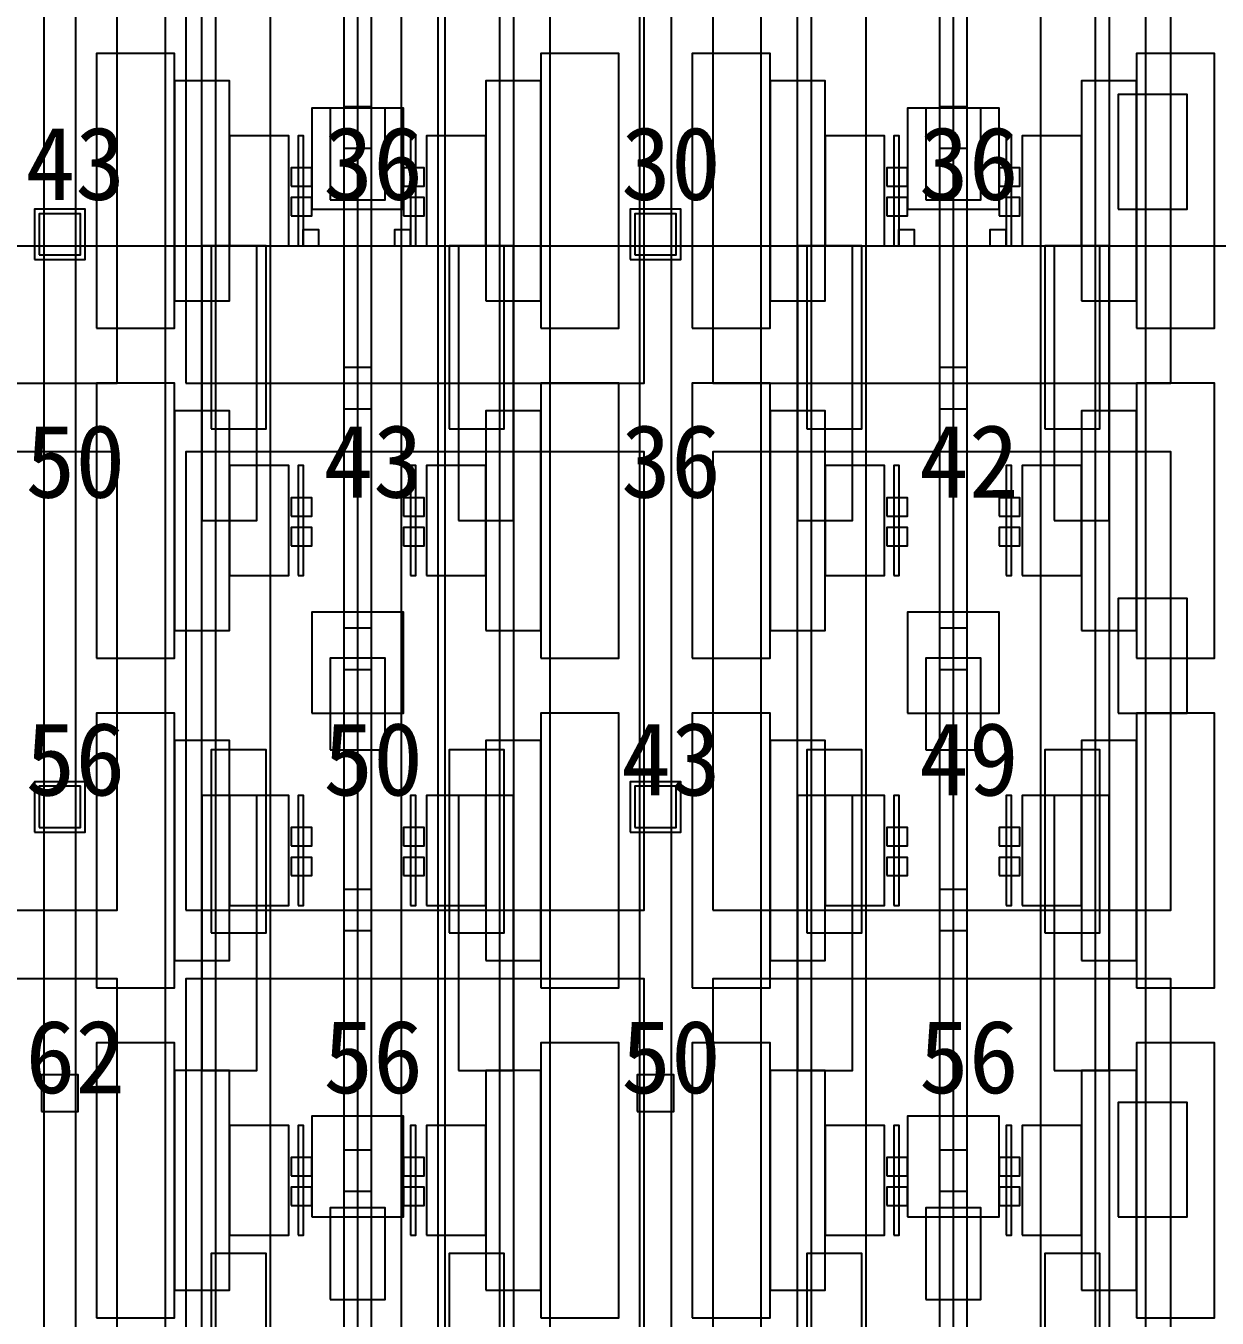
# Model space of a CAD drawing. Header units: metres. Extents: x -1640 to 1560, y -268 to 2338.
# Drawn here: x -98.99 to -72.99, y 2073.59 to 2101.8 of the extents above; entities that cross this region are included whole.
import ezdxf

# ---------------------------------------------------------------- set-up
doc = ezdxf.new("R2010")
doc.units = ezdxf.units.M
for name, color, linetype in [('1F_CHL', 4, 'Continuous'), ('1F_PUMP', 2, 'Continuous'), ('1F_SCR', 3, 'Continuous'), ('1F_STRUCT_COLUMN', 8, 'Continuous'), ('2F_CSF_LATERAL_RACK_CONCEPT', 9, 'Continuous'), ('2F_RFG', 5, 'Continuous'), ('2F_STRUCT_COLUMN', 8, 'Continuous'), ('2F_VMB', 6, 'Continuous'), ('3F_CLEANROOM_OVERHEAD_PIPE_DUCT_CONCEPT', 9, 'Continuous'), ('3F_EHS_EGRESS_DIST_M', 2, 'Continuous'), ('3F_ETCH', 2, 'Continuous'), ('3F_FOUP', 5, 'Continuous'), ('3F_OHT', 9, 'Continuous'), ('3F_OHTV', 1, 'Continuous'), ('3F_STRUCT_COLUMN', 8, 'Continuous'), ('3F_TBAR', 6, 'Continuous'), ('4F_FFU', 1, 'Continuous'), ('4F_STRUCT_PLENUM_TRUSS_CONCEPT', 9, 'Continuous'), ('5F_CHL', 4, 'Continuous'), ('5F_PUMP', 2, 'Continuous'), ('5F_SCR', 3, 'Continuous'), ('5F_STRUCT_COLUMN', 8, 'Continuous'), ('6F_CSF_LATERAL_RACK_CONCEPT', 9, 'Continuous'), ('6F_RFG', 5, 'Continuous'), ('6F_STRUCT_COLUMN', 8, 'Continuous'), ('6F_VMB', 6, 'Continuous'), ('7F_CLEANROOM_OVERHEAD_PIPE_DUCT_CONCEPT', 9, 'Continuous'), ('7F_EHS_EGRESS_DIST_M', 2, 'Continuous'), ('7F_ETCH', 2, 'Continuous'), ('7F_FOUP', 5, 'Continuous'), ('7F_OHT', 9, 'Continuous'), ('7F_OHTV', 1, 'Continuous'), ('7F_STRUCT_COLUMN', 8, 'Continuous'), ('7F_TBAR', 6, 'Continuous'), ('8F_FFU', 1, 'Continuous'), ('8F_STRUCT_PLENUM_TRUSS_CONCEPT', 9, 'Continuous'), ('EHS_GAS_SUPPLY', 3, 'Continuous'), ('EHS_PROCESS_EXHAUST', 1, 'Continuous'), ('EHS_TREATED_EXHAUST', 30, 'Continuous'), ('UTIL_GAS.SPEC_CONCEPT', 3, 'Continuous'), ('UTIL_PCW.R_CONCEPT', 1, 'Continuous'), ('UTIL_PCW.S_CONCEPT', 6, 'Continuous')]:
    doc.layers.add(name, color=color, linetype=linetype)

msp = doc.modelspace()

# ---------------------------------------------------------------- linework, layer by layer
at = {"layer": '1F_CHL'}
for points in [[(-75.15, 2097.8), (-73.65, 2097.8), (-73.65, 2100.3), (-75.15, 2100.3)], [(-75.15, 2086.8), (-73.65, 2086.8), (-73.65, 2089.3), (-75.15, 2089.3)], [(-75.15, 2075.8), (-73.65, 2075.8), (-73.65, 2078.3), (-75.15, 2078.3)]]:
    msp.add_lwpolyline(points, close=True, dxfattribs=at)
at = {"layer": '1F_PUMP'}
for points in [[(-94.95, 2093), (-93.75, 2093), (-93.75, 2097), (-94.95, 2097)], [(-89.75, 2093), (-88.55, 2093), (-88.55, 2097), (-89.75, 2097)], [(-81.95, 2093), (-80.75, 2093), (-80.75, 2097), (-81.95, 2097)], [(-76.75, 2093), (-75.55, 2093), (-75.55, 2097), (-76.75, 2097)], [(-94.95, 2082), (-93.75, 2082), (-93.75, 2086), (-94.95, 2086)], [(-89.75, 2082), (-88.55, 2082), (-88.55, 2086), (-89.75, 2086)], [(-81.95, 2082), (-80.75, 2082), (-80.75, 2086), (-81.95, 2086)], [(-76.75, 2082), (-75.55, 2082), (-75.55, 2086), (-76.75, 2086)], [(-94.95, 2071), (-93.75, 2071), (-93.75, 2075), (-94.95, 2075)], [(-89.75, 2071), (-88.55, 2071), (-88.55, 2075), (-89.75, 2075)], [(-81.95, 2071), (-80.75, 2071), (-80.75, 2075), (-81.95, 2075)], [(-76.75, 2071), (-75.55, 2071), (-75.55, 2075), (-76.75, 2075)]]:
    msp.add_lwpolyline(points, close=True, dxfattribs=at)
at = {"layer": '1F_SCR'}
for points in [[(-92.75, 2097.8), (-90.75, 2097.8), (-90.75, 2100), (-92.75, 2100)], [(-79.75, 2097.8), (-77.75, 2097.8), (-77.75, 2100), (-79.75, 2100)], [(-92.75, 2086.8), (-90.75, 2086.8), (-90.75, 2089), (-92.75, 2089)], [(-79.75, 2086.8), (-77.75, 2086.8), (-77.75, 2089), (-79.75, 2089)], [(-92.75, 2075.8), (-90.75, 2075.8), (-90.75, 2078), (-92.75, 2078)], [(-79.75, 2075.8), (-77.75, 2075.8), (-77.75, 2078), (-79.75, 2078)]]:
    msp.add_lwpolyline(points, close=True, dxfattribs=at)
at = {"layer": '1F_STRUCT_COLUMN'}
for points in [[(-98.8, 2096.7), (-97.7, 2096.7), (-97.7, 2097.8), (-98.8, 2097.8)], [(-85.8, 2096.7), (-84.7, 2096.7), (-84.7, 2097.8), (-85.8, 2097.8)], [(-98.8, 2084.2), (-97.7, 2084.2), (-97.7, 2085.3), (-98.8, 2085.3)], [(-85.8, 2084.2), (-84.7, 2084.2), (-84.7, 2085.3), (-85.8, 2085.3)]]:
    msp.add_lwpolyline(points, close=True, dxfattribs=at)
at = {"layer": '2F_CSF_LATERAL_RACK_CONCEPT'}
for points in [[(-95.95, 1970), (-95.15, 1970), (-95.15, 2113), (-95.95, 2113)], [(-88.35, 1970), (-87.55, 1970), (-87.55, 2113), (-88.35, 2113)], [(-82.95, 1970), (-82.15, 1970), (-82.15, 2113), (-82.95, 2113)], [(-75.35, 1970), (-74.55, 1970), (-74.55, 2113), (-75.35, 2113)]]:
    msp.add_lwpolyline(points, close=True, dxfattribs=at)
at = {"layer": '2F_RFG'}
for points in [[(-95.15, 2091), (-93.95, 2091), (-93.95, 2097), (-95.15, 2097)], [(-89.55, 2091), (-88.35, 2091), (-88.35, 2097), (-89.55, 2097)], [(-82.15, 2091), (-80.95, 2091), (-80.95, 2097), (-82.15, 2097)], [(-76.55, 2091), (-75.35, 2091), (-75.35, 2097), (-76.55, 2097)], [(-95.15, 2079), (-93.95, 2079), (-93.95, 2085), (-95.15, 2085)], [(-89.55, 2079), (-88.35, 2079), (-88.35, 2085), (-89.55, 2085)], [(-82.15, 2079), (-80.95, 2079), (-80.95, 2085), (-82.15, 2085)], [(-76.55, 2079), (-75.35, 2079), (-75.35, 2085), (-76.55, 2085)]]:
    msp.add_lwpolyline(points, close=True, dxfattribs=at)
at = {"layer": '2F_STRUCT_COLUMN'}
for points in [[(-98.7, 2096.8), (-97.8, 2096.8), (-97.8, 2097.7), (-98.7, 2097.7)], [(-85.7, 2096.8), (-84.8, 2096.8), (-84.8, 2097.7), (-85.7, 2097.7)], [(-98.7, 2084.3), (-97.8, 2084.3), (-97.8, 2085.2), (-98.7, 2085.2)], [(-85.7, 2084.3), (-84.8, 2084.3), (-84.8, 2085.2), (-85.7, 2085.2)]]:
    msp.add_lwpolyline(points, close=True, dxfattribs=at)
at = {"layer": '2F_VMB'}
for points in [[(-92.35, 2098), (-91.15, 2098), (-91.15, 2100), (-92.35, 2100)], [(-79.35, 2098), (-78.15, 2098), (-78.15, 2100), (-79.35, 2100)], [(-92.35, 2086), (-91.15, 2086), (-91.15, 2088), (-92.35, 2088)], [(-79.35, 2086), (-78.15, 2086), (-78.15, 2088), (-79.35, 2088)], [(-92.35, 2074), (-91.15, 2074), (-91.15, 2076), (-92.35, 2076)], [(-79.35, 2074), (-78.15, 2074), (-78.15, 2076), (-79.35, 2076)]]:
    msp.add_lwpolyline(points, close=True, dxfattribs=at)
at = {"layer": '3F_CLEANROOM_OVERHEAD_PIPE_DUCT_CONCEPT'}
for points in [[(-94.85, 1969), (-93.65, 1969), (-93.65, 2114), (-94.85, 2114)], [(-89.85, 1969), (-88.65, 1969), (-88.65, 2114), (-89.85, 2114)], [(-81.85, 1969), (-80.65, 1969), (-80.65, 2114), (-81.85, 2114)], [(-76.85, 1969), (-75.65, 1969), (-75.65, 2114), (-76.85, 2114)]]:
    msp.add_lwpolyline(points, close=True, dxfattribs=at)
at = {"layer": '3F_ETCH'}
for points in [[(-97.45, 2095.2), (-95.75, 2095.2), (-95.75, 2101.2), (-97.45, 2101.2)], [(-87.75, 2095.2), (-86.05, 2095.2), (-86.05, 2101.2), (-87.75, 2101.2)], [(-84.45, 2095.2), (-82.75, 2095.2), (-82.75, 2101.2), (-84.45, 2101.2)], [(-74.75, 2095.2), (-73.05, 2095.2), (-73.05, 2101.2), (-74.75, 2101.2)], [(-95.75, 2095.8), (-94.55, 2095.8), (-94.55, 2100.6), (-95.75, 2100.6)], [(-88.95, 2095.8), (-87.75, 2095.8), (-87.75, 2100.6), (-88.95, 2100.6)], [(-82.75, 2095.8), (-81.55, 2095.8), (-81.55, 2100.6), (-82.75, 2100.6)], [(-75.95, 2095.8), (-74.75, 2095.8), (-74.75, 2100.6), (-75.95, 2100.6)], [(-94.55, 2097), (-93.25, 2097), (-93.25, 2099.4), (-94.55, 2099.4)], [(-90.25, 2097), (-88.95, 2097), (-88.95, 2099.4), (-90.25, 2099.4)], [(-81.55, 2097), (-80.25, 2097), (-80.25, 2099.4), (-81.55, 2099.4)], [(-77.25, 2097), (-75.95, 2097), (-75.95, 2099.4), (-77.25, 2099.4)], [(-97.45, 2088), (-95.75, 2088), (-95.75, 2094), (-97.45, 2094)], [(-87.75, 2088), (-86.05, 2088), (-86.05, 2094), (-87.75, 2094)], [(-84.45, 2088), (-82.75, 2088), (-82.75, 2094), (-84.45, 2094)], [(-74.75, 2088), (-73.05, 2088), (-73.05, 2094), (-74.75, 2094)], [(-95.75, 2088.6), (-94.55, 2088.6), (-94.55, 2093.4), (-95.75, 2093.4)], [(-88.95, 2088.6), (-87.75, 2088.6), (-87.75, 2093.4), (-88.95, 2093.4)], [(-82.75, 2088.6), (-81.55, 2088.6), (-81.55, 2093.4), (-82.75, 2093.4)], [(-75.95, 2088.6), (-74.75, 2088.6), (-74.75, 2093.4), (-75.95, 2093.4)], [(-94.55, 2089.8), (-93.25, 2089.8), (-93.25, 2092.2), (-94.55, 2092.2)], [(-90.25, 2089.8), (-88.95, 2089.8), (-88.95, 2092.2), (-90.25, 2092.2)], [(-81.55, 2089.8), (-80.25, 2089.8), (-80.25, 2092.2), (-81.55, 2092.2)], [(-77.25, 2089.8), (-75.95, 2089.8), (-75.95, 2092.2), (-77.25, 2092.2)], [(-97.45, 2080.8), (-95.75, 2080.8), (-95.75, 2086.8), (-97.45, 2086.8)], [(-87.75, 2080.8), (-86.05, 2080.8), (-86.05, 2086.8), (-87.75, 2086.8)], [(-84.45, 2080.8), (-82.75, 2080.8), (-82.75, 2086.8), (-84.45, 2086.8)], [(-74.75, 2080.8), (-73.05, 2080.8), (-73.05, 2086.8), (-74.75, 2086.8)], [(-95.75, 2081.4), (-94.55, 2081.4), (-94.55, 2086.2), (-95.75, 2086.2)], [(-88.95, 2081.4), (-87.75, 2081.4), (-87.75, 2086.2), (-88.95, 2086.2)], [(-82.75, 2081.4), (-81.55, 2081.4), (-81.55, 2086.2), (-82.75, 2086.2)], [(-75.95, 2081.4), (-74.75, 2081.4), (-74.75, 2086.2), (-75.95, 2086.2)], [(-94.55, 2082.6), (-93.25, 2082.6), (-93.25, 2085), (-94.55, 2085)], [(-90.25, 2082.6), (-88.95, 2082.6), (-88.95, 2085), (-90.25, 2085)], [(-81.55, 2082.6), (-80.25, 2082.6), (-80.25, 2085), (-81.55, 2085)], [(-77.25, 2082.6), (-75.95, 2082.6), (-75.95, 2085), (-77.25, 2085)], [(-97.45, 2073.6), (-95.75, 2073.6), (-95.75, 2079.6), (-97.45, 2079.6)], [(-87.75, 2073.6), (-86.05, 2073.6), (-86.05, 2079.6), (-87.75, 2079.6)], [(-84.45, 2073.6), (-82.75, 2073.6), (-82.75, 2079.6), (-84.45, 2079.6)], [(-74.75, 2073.6), (-73.05, 2073.6), (-73.05, 2079.6), (-74.75, 2079.6)], [(-95.75, 2074.2), (-94.55, 2074.2), (-94.55, 2079), (-95.75, 2079)], [(-88.95, 2074.2), (-87.75, 2074.2), (-87.75, 2079), (-88.95, 2079)], [(-82.75, 2074.2), (-81.55, 2074.2), (-81.55, 2079), (-82.75, 2079)], [(-75.95, 2074.2), (-74.75, 2074.2), (-74.75, 2079), (-75.95, 2079)], [(-94.55, 2075.4), (-93.25, 2075.4), (-93.25, 2077.8), (-94.55, 2077.8)], [(-90.25, 2075.4), (-88.95, 2075.4), (-88.95, 2077.8), (-90.25, 2077.8)], [(-81.55, 2075.4), (-80.25, 2075.4), (-80.25, 2077.8), (-81.55, 2077.8)], [(-77.25, 2075.4), (-75.95, 2075.4), (-75.95, 2077.8), (-77.25, 2077.8)]]:
    msp.add_lwpolyline(points, close=True, dxfattribs=at)
at = {"layer": '3F_FOUP'}
for points in [[(-93.2, 2098.3), (-92.75, 2098.3), (-92.75, 2098.7), (-93.2, 2098.7)], [(-90.75, 2098.3), (-90.3, 2098.3), (-90.3, 2098.7), (-90.75, 2098.7)], [(-80.2, 2098.3), (-79.75, 2098.3), (-79.75, 2098.7), (-80.2, 2098.7)], [(-77.75, 2098.3), (-77.3, 2098.3), (-77.3, 2098.7), (-77.75, 2098.7)], [(-93.2, 2097.65), (-92.75, 2097.65), (-92.75, 2098.05), (-93.2, 2098.05)], [(-90.75, 2097.65), (-90.3, 2097.65), (-90.3, 2098.05), (-90.75, 2098.05)], [(-80.2, 2097.65), (-79.75, 2097.65), (-79.75, 2098.05), (-80.2, 2098.05)], [(-77.75, 2097.65), (-77.3, 2097.65), (-77.3, 2098.05), (-77.75, 2098.05)], [(-93.2, 2091.1), (-92.75, 2091.1), (-92.75, 2091.5), (-93.2, 2091.5)], [(-90.75, 2091.1), (-90.3, 2091.1), (-90.3, 2091.5), (-90.75, 2091.5)], [(-80.2, 2091.1), (-79.75, 2091.1), (-79.75, 2091.5), (-80.2, 2091.5)], [(-77.75, 2091.1), (-77.3, 2091.1), (-77.3, 2091.5), (-77.75, 2091.5)], [(-93.2, 2090.45), (-92.75, 2090.45), (-92.75, 2090.85), (-93.2, 2090.85)], [(-90.75, 2090.45), (-90.3, 2090.45), (-90.3, 2090.85), (-90.75, 2090.85)], [(-80.2, 2090.45), (-79.75, 2090.45), (-79.75, 2090.85), (-80.2, 2090.85)], [(-77.75, 2090.45), (-77.3, 2090.45), (-77.3, 2090.85), (-77.75, 2090.85)], [(-93.2, 2083.9), (-92.75, 2083.9), (-92.75, 2084.3), (-93.2, 2084.3)], [(-90.75, 2083.9), (-90.3, 2083.9), (-90.3, 2084.3), (-90.75, 2084.3)], [(-80.2, 2083.9), (-79.75, 2083.9), (-79.75, 2084.3), (-80.2, 2084.3)], [(-77.75, 2083.9), (-77.3, 2083.9), (-77.3, 2084.3), (-77.75, 2084.3)], [(-93.2, 2083.25), (-92.75, 2083.25), (-92.75, 2083.65), (-93.2, 2083.65)], [(-90.75, 2083.25), (-90.3, 2083.25), (-90.3, 2083.65), (-90.75, 2083.65)], [(-80.2, 2083.25), (-79.75, 2083.25), (-79.75, 2083.65), (-80.2, 2083.65)], [(-77.75, 2083.25), (-77.3, 2083.25), (-77.3, 2083.65), (-77.75, 2083.65)], [(-93.2, 2076.7), (-92.75, 2076.7), (-92.75, 2077.1), (-93.2, 2077.1)], [(-90.75, 2076.7), (-90.3, 2076.7), (-90.3, 2077.1), (-90.75, 2077.1)], [(-80.2, 2076.7), (-79.75, 2076.7), (-79.75, 2077.1), (-80.2, 2077.1)], [(-77.75, 2076.7), (-77.3, 2076.7), (-77.3, 2077.1), (-77.75, 2077.1)], [(-93.2, 2076.05), (-92.75, 2076.05), (-92.75, 2076.45), (-93.2, 2076.45)], [(-90.75, 2076.05), (-90.3, 2076.05), (-90.3, 2076.45), (-90.75, 2076.45)], [(-80.2, 2076.05), (-79.75, 2076.05), (-79.75, 2076.45), (-80.2, 2076.45)], [(-77.75, 2076.05), (-77.3, 2076.05), (-77.3, 2076.45), (-77.75, 2076.45)]]:
    msp.add_lwpolyline(points, close=True, dxfattribs=at)
at = {"layer": '3F_OHT'}
for p, q in [((-91.75, 2045.5), (-91.75, 2114)), ((-78.75, 2045.5), (-78.75, 2114))]:
    msp.add_line(p, q, dxfattribs=at)
at = {"layer": '3F_OHTV'}
for points in [[(-92.05, 2099.13), (-91.45, 2099.13), (-91.45, 2100.03), (-92.05, 2100.03)], [(-79.05, 2099.13), (-78.45, 2099.13), (-78.45, 2100.03), (-79.05, 2100.03)], [(-92.05, 2093.44), (-91.45, 2093.44), (-91.45, 2094.34), (-92.05, 2094.34)], [(-79.05, 2093.44), (-78.45, 2093.44), (-78.45, 2094.34), (-79.05, 2094.34)], [(-92.05, 2087.75), (-91.45, 2087.75), (-91.45, 2088.65), (-92.05, 2088.65)], [(-79.05, 2087.75), (-78.45, 2087.75), (-78.45, 2088.65), (-79.05, 2088.65)], [(-92.05, 2082.05), (-91.45, 2082.05), (-91.45, 2082.95), (-92.05, 2082.95)], [(-79.05, 2082.05), (-78.45, 2082.05), (-78.45, 2082.95), (-79.05, 2082.95)], [(-92.05, 2076.36), (-91.45, 2076.36), (-91.45, 2077.26), (-92.05, 2077.26)], [(-79.05, 2076.36), (-78.45, 2076.36), (-78.45, 2077.26), (-79.05, 2077.26)]]:
    msp.add_lwpolyline(points, close=True, dxfattribs=at)
at = {"layer": '3F_STRUCT_COLUMN'}
for points in [[(-98.65, 2078.1), (-97.85, 2078.1), (-97.85, 2078.9), (-98.65, 2078.9)], [(-85.65, 2078.1), (-84.85, 2078.1), (-84.85, 2078.9), (-85.65, 2078.9)]]:
    msp.add_lwpolyline(points, close=True, dxfattribs=at)
at = {"layer": '3F_TBAR'}
for points in [[(-93.05, 2097), (-92.93, 2097), (-92.93, 2099.4), (-93.05, 2099.4)], [(-90.6, 2097), (-90.48, 2097), (-90.48, 2099.4), (-90.6, 2099.4)], [(-80.05, 2097), (-79.93, 2097), (-79.93, 2099.4), (-80.05, 2099.4)], [(-77.6, 2097), (-77.48, 2097), (-77.48, 2099.4), (-77.6, 2099.4)], [(-93.05, 2089.8), (-92.93, 2089.8), (-92.93, 2092.2), (-93.05, 2092.2)], [(-90.6, 2089.8), (-90.48, 2089.8), (-90.48, 2092.2), (-90.6, 2092.2)], [(-80.05, 2089.8), (-79.93, 2089.8), (-79.93, 2092.2), (-80.05, 2092.2)], [(-77.6, 2089.8), (-77.48, 2089.8), (-77.48, 2092.2), (-77.6, 2092.2)], [(-93.05, 2082.6), (-92.93, 2082.6), (-92.93, 2085), (-93.05, 2085)], [(-90.6, 2082.6), (-90.48, 2082.6), (-90.48, 2085), (-90.6, 2085)], [(-80.05, 2082.6), (-79.93, 2082.6), (-79.93, 2085), (-80.05, 2085)], [(-77.6, 2082.6), (-77.48, 2082.6), (-77.48, 2085), (-77.6, 2085)], [(-93.05, 2075.4), (-92.93, 2075.4), (-92.93, 2077.8), (-93.05, 2077.8)], [(-90.6, 2075.4), (-90.48, 2075.4), (-90.48, 2077.8), (-90.6, 2077.8)], [(-80.05, 2075.4), (-79.93, 2075.4), (-79.93, 2077.8), (-80.05, 2077.8)], [(-77.6, 2075.4), (-77.48, 2075.4), (-77.48, 2077.8), (-77.6, 2077.8)]]:
    msp.add_lwpolyline(points, close=True, dxfattribs=at)
at = {"layer": '4F_FFU'}
for points in [[(-107, 2094), (-97, 2094), (-97, 2104), (-107, 2104)], [(-95.5, 2094), (-85.5, 2094), (-85.5, 2104), (-95.5, 2104)], [(-84, 2094), (-74, 2094), (-74, 2104), (-84, 2104)], [(-107, 2082.5), (-97, 2082.5), (-97, 2092.5), (-107, 2092.5)], [(-95.5, 2082.5), (-85.5, 2082.5), (-85.5, 2092.5), (-95.5, 2092.5)], [(-84, 2082.5), (-74, 2082.5), (-74, 2092.5), (-84, 2092.5)], [(-107, 2071), (-97, 2071), (-97, 2081), (-107, 2081)], [(-95.5, 2071), (-85.5, 2071), (-85.5, 2081), (-95.5, 2081)], [(-84, 2071), (-74, 2071), (-74, 2081), (-84, 2081)]]:
    msp.add_lwpolyline(points, close=True, dxfattribs=at)
at = {"layer": '4F_STRUCT_PLENUM_TRUSS_CONCEPT'}
for points in [[(-98.6, 1966), (-97.9, 1966), (-97.9, 2117), (-98.6, 2117)], [(-85.6, 1966), (-84.9, 1966), (-84.9, 2117), (-85.6, 2117)]]:
    msp.add_lwpolyline(points, close=True, dxfattribs=at)
at = {"layer": '5F_CHL'}
for points in [[(-75.15, 2097.8), (-73.65, 2097.8), (-73.65, 2100.3), (-75.15, 2100.3)], [(-75.15, 2086.8), (-73.65, 2086.8), (-73.65, 2089.3), (-75.15, 2089.3)], [(-75.15, 2075.8), (-73.65, 2075.8), (-73.65, 2078.3), (-75.15, 2078.3)]]:
    msp.add_lwpolyline(points, close=True, dxfattribs=at)
at = {"layer": '5F_PUMP'}
for points in [[(-94.95, 2093), (-93.75, 2093), (-93.75, 2097), (-94.95, 2097)], [(-89.75, 2093), (-88.55, 2093), (-88.55, 2097), (-89.75, 2097)], [(-81.95, 2093), (-80.75, 2093), (-80.75, 2097), (-81.95, 2097)], [(-76.75, 2093), (-75.55, 2093), (-75.55, 2097), (-76.75, 2097)], [(-94.95, 2082), (-93.75, 2082), (-93.75, 2086), (-94.95, 2086)], [(-89.75, 2082), (-88.55, 2082), (-88.55, 2086), (-89.75, 2086)], [(-81.95, 2082), (-80.75, 2082), (-80.75, 2086), (-81.95, 2086)], [(-76.75, 2082), (-75.55, 2082), (-75.55, 2086), (-76.75, 2086)], [(-94.95, 2071), (-93.75, 2071), (-93.75, 2075), (-94.95, 2075)], [(-89.75, 2071), (-88.55, 2071), (-88.55, 2075), (-89.75, 2075)], [(-81.95, 2071), (-80.75, 2071), (-80.75, 2075), (-81.95, 2075)], [(-76.75, 2071), (-75.55, 2071), (-75.55, 2075), (-76.75, 2075)]]:
    msp.add_lwpolyline(points, close=True, dxfattribs=at)
at = {"layer": '5F_SCR'}
for points in [[(-92.75, 2097.8), (-90.75, 2097.8), (-90.75, 2100), (-92.75, 2100)], [(-79.75, 2097.8), (-77.75, 2097.8), (-77.75, 2100), (-79.75, 2100)], [(-92.75, 2086.8), (-90.75, 2086.8), (-90.75, 2089), (-92.75, 2089)], [(-79.75, 2086.8), (-77.75, 2086.8), (-77.75, 2089), (-79.75, 2089)], [(-92.75, 2075.8), (-90.75, 2075.8), (-90.75, 2078), (-92.75, 2078)], [(-79.75, 2075.8), (-77.75, 2075.8), (-77.75, 2078), (-79.75, 2078)]]:
    msp.add_lwpolyline(points, close=True, dxfattribs=at)
at = {"layer": '5F_STRUCT_COLUMN'}
for points in [[(-98.8, 2096.7), (-97.7, 2096.7), (-97.7, 2097.8), (-98.8, 2097.8)], [(-85.8, 2096.7), (-84.7, 2096.7), (-84.7, 2097.8), (-85.8, 2097.8)], [(-98.8, 2084.2), (-97.7, 2084.2), (-97.7, 2085.3), (-98.8, 2085.3)], [(-85.8, 2084.2), (-84.7, 2084.2), (-84.7, 2085.3), (-85.8, 2085.3)]]:
    msp.add_lwpolyline(points, close=True, dxfattribs=at)
at = {"layer": '6F_CSF_LATERAL_RACK_CONCEPT'}
for points in [[(-95.95, 1970), (-95.15, 1970), (-95.15, 2113), (-95.95, 2113)], [(-88.35, 1970), (-87.55, 1970), (-87.55, 2113), (-88.35, 2113)], [(-82.95, 1970), (-82.15, 1970), (-82.15, 2113), (-82.95, 2113)], [(-75.35, 1970), (-74.55, 1970), (-74.55, 2113), (-75.35, 2113)]]:
    msp.add_lwpolyline(points, close=True, dxfattribs=at)
at = {"layer": '6F_RFG'}
for points in [[(-95.15, 2091), (-93.95, 2091), (-93.95, 2097), (-95.15, 2097)], [(-89.55, 2091), (-88.35, 2091), (-88.35, 2097), (-89.55, 2097)], [(-82.15, 2091), (-80.95, 2091), (-80.95, 2097), (-82.15, 2097)], [(-76.55, 2091), (-75.35, 2091), (-75.35, 2097), (-76.55, 2097)], [(-95.15, 2079), (-93.95, 2079), (-93.95, 2085), (-95.15, 2085)], [(-89.55, 2079), (-88.35, 2079), (-88.35, 2085), (-89.55, 2085)], [(-82.15, 2079), (-80.95, 2079), (-80.95, 2085), (-82.15, 2085)], [(-76.55, 2079), (-75.35, 2079), (-75.35, 2085), (-76.55, 2085)]]:
    msp.add_lwpolyline(points, close=True, dxfattribs=at)
at = {"layer": '6F_STRUCT_COLUMN'}
for points in [[(-98.7, 2096.8), (-97.8, 2096.8), (-97.8, 2097.7), (-98.7, 2097.7)], [(-85.7, 2096.8), (-84.8, 2096.8), (-84.8, 2097.7), (-85.7, 2097.7)], [(-98.7, 2084.3), (-97.8, 2084.3), (-97.8, 2085.2), (-98.7, 2085.2)], [(-85.7, 2084.3), (-84.8, 2084.3), (-84.8, 2085.2), (-85.7, 2085.2)]]:
    msp.add_lwpolyline(points, close=True, dxfattribs=at)
at = {"layer": '6F_VMB'}
for points in [[(-92.35, 2098), (-91.15, 2098), (-91.15, 2100), (-92.35, 2100)], [(-79.35, 2098), (-78.15, 2098), (-78.15, 2100), (-79.35, 2100)], [(-92.35, 2086), (-91.15, 2086), (-91.15, 2088), (-92.35, 2088)], [(-79.35, 2086), (-78.15, 2086), (-78.15, 2088), (-79.35, 2088)], [(-92.35, 2074), (-91.15, 2074), (-91.15, 2076), (-92.35, 2076)], [(-79.35, 2074), (-78.15, 2074), (-78.15, 2076), (-79.35, 2076)]]:
    msp.add_lwpolyline(points, close=True, dxfattribs=at)
at = {"layer": '7F_CLEANROOM_OVERHEAD_PIPE_DUCT_CONCEPT'}
for points in [[(-94.85, 1969), (-93.65, 1969), (-93.65, 2114), (-94.85, 2114)], [(-89.85, 1969), (-88.65, 1969), (-88.65, 2114), (-89.85, 2114)], [(-81.85, 1969), (-80.65, 1969), (-80.65, 2114), (-81.85, 2114)], [(-76.85, 1969), (-75.65, 1969), (-75.65, 2114), (-76.85, 2114)]]:
    msp.add_lwpolyline(points, close=True, dxfattribs=at)
at = {"layer": '7F_ETCH'}
for points in [[(-97.45, 2095.2), (-95.75, 2095.2), (-95.75, 2101.2), (-97.45, 2101.2)], [(-87.75, 2095.2), (-86.05, 2095.2), (-86.05, 2101.2), (-87.75, 2101.2)], [(-84.45, 2095.2), (-82.75, 2095.2), (-82.75, 2101.2), (-84.45, 2101.2)], [(-74.75, 2095.2), (-73.05, 2095.2), (-73.05, 2101.2), (-74.75, 2101.2)], [(-95.75, 2095.8), (-94.55, 2095.8), (-94.55, 2100.6), (-95.75, 2100.6)], [(-88.95, 2095.8), (-87.75, 2095.8), (-87.75, 2100.6), (-88.95, 2100.6)], [(-82.75, 2095.8), (-81.55, 2095.8), (-81.55, 2100.6), (-82.75, 2100.6)], [(-75.95, 2095.8), (-74.75, 2095.8), (-74.75, 2100.6), (-75.95, 2100.6)], [(-94.55, 2097), (-93.25, 2097), (-93.25, 2099.4), (-94.55, 2099.4)], [(-90.25, 2097), (-88.95, 2097), (-88.95, 2099.4), (-90.25, 2099.4)], [(-81.55, 2097), (-80.25, 2097), (-80.25, 2099.4), (-81.55, 2099.4)], [(-77.25, 2097), (-75.95, 2097), (-75.95, 2099.4), (-77.25, 2099.4)], [(-97.45, 2088), (-95.75, 2088), (-95.75, 2094), (-97.45, 2094)], [(-87.75, 2088), (-86.05, 2088), (-86.05, 2094), (-87.75, 2094)], [(-84.45, 2088), (-82.75, 2088), (-82.75, 2094), (-84.45, 2094)], [(-74.75, 2088), (-73.05, 2088), (-73.05, 2094), (-74.75, 2094)], [(-95.75, 2088.6), (-94.55, 2088.6), (-94.55, 2093.4), (-95.75, 2093.4)], [(-88.95, 2088.6), (-87.75, 2088.6), (-87.75, 2093.4), (-88.95, 2093.4)], [(-82.75, 2088.6), (-81.55, 2088.6), (-81.55, 2093.4), (-82.75, 2093.4)], [(-75.95, 2088.6), (-74.75, 2088.6), (-74.75, 2093.4), (-75.95, 2093.4)], [(-94.55, 2089.8), (-93.25, 2089.8), (-93.25, 2092.2), (-94.55, 2092.2)], [(-90.25, 2089.8), (-88.95, 2089.8), (-88.95, 2092.2), (-90.25, 2092.2)], [(-81.55, 2089.8), (-80.25, 2089.8), (-80.25, 2092.2), (-81.55, 2092.2)], [(-77.25, 2089.8), (-75.95, 2089.8), (-75.95, 2092.2), (-77.25, 2092.2)], [(-97.45, 2080.8), (-95.75, 2080.8), (-95.75, 2086.8), (-97.45, 2086.8)], [(-87.75, 2080.8), (-86.05, 2080.8), (-86.05, 2086.8), (-87.75, 2086.8)], [(-84.45, 2080.8), (-82.75, 2080.8), (-82.75, 2086.8), (-84.45, 2086.8)], [(-74.75, 2080.8), (-73.05, 2080.8), (-73.05, 2086.8), (-74.75, 2086.8)], [(-95.75, 2081.4), (-94.55, 2081.4), (-94.55, 2086.2), (-95.75, 2086.2)], [(-88.95, 2081.4), (-87.75, 2081.4), (-87.75, 2086.2), (-88.95, 2086.2)], [(-82.75, 2081.4), (-81.55, 2081.4), (-81.55, 2086.2), (-82.75, 2086.2)], [(-75.95, 2081.4), (-74.75, 2081.4), (-74.75, 2086.2), (-75.95, 2086.2)], [(-94.55, 2082.6), (-93.25, 2082.6), (-93.25, 2085), (-94.55, 2085)], [(-90.25, 2082.6), (-88.95, 2082.6), (-88.95, 2085), (-90.25, 2085)], [(-81.55, 2082.6), (-80.25, 2082.6), (-80.25, 2085), (-81.55, 2085)], [(-77.25, 2082.6), (-75.95, 2082.6), (-75.95, 2085), (-77.25, 2085)], [(-97.45, 2073.6), (-95.75, 2073.6), (-95.75, 2079.6), (-97.45, 2079.6)], [(-87.75, 2073.6), (-86.05, 2073.6), (-86.05, 2079.6), (-87.75, 2079.6)], [(-84.45, 2073.6), (-82.75, 2073.6), (-82.75, 2079.6), (-84.45, 2079.6)], [(-74.75, 2073.6), (-73.05, 2073.6), (-73.05, 2079.6), (-74.75, 2079.6)], [(-95.75, 2074.2), (-94.55, 2074.2), (-94.55, 2079), (-95.75, 2079)], [(-88.95, 2074.2), (-87.75, 2074.2), (-87.75, 2079), (-88.95, 2079)], [(-82.75, 2074.2), (-81.55, 2074.2), (-81.55, 2079), (-82.75, 2079)], [(-75.95, 2074.2), (-74.75, 2074.2), (-74.75, 2079), (-75.95, 2079)], [(-94.55, 2075.4), (-93.25, 2075.4), (-93.25, 2077.8), (-94.55, 2077.8)], [(-90.25, 2075.4), (-88.95, 2075.4), (-88.95, 2077.8), (-90.25, 2077.8)], [(-81.55, 2075.4), (-80.25, 2075.4), (-80.25, 2077.8), (-81.55, 2077.8)], [(-77.25, 2075.4), (-75.95, 2075.4), (-75.95, 2077.8), (-77.25, 2077.8)]]:
    msp.add_lwpolyline(points, close=True, dxfattribs=at)
at = {"layer": '7F_FOUP'}
for points in [[(-93.2, 2098.3), (-92.75, 2098.3), (-92.75, 2098.7), (-93.2, 2098.7)], [(-90.75, 2098.3), (-90.3, 2098.3), (-90.3, 2098.7), (-90.75, 2098.7)], [(-80.2, 2098.3), (-79.75, 2098.3), (-79.75, 2098.7), (-80.2, 2098.7)], [(-77.75, 2098.3), (-77.3, 2098.3), (-77.3, 2098.7), (-77.75, 2098.7)], [(-93.2, 2097.65), (-92.75, 2097.65), (-92.75, 2098.05), (-93.2, 2098.05)], [(-90.75, 2097.65), (-90.3, 2097.65), (-90.3, 2098.05), (-90.75, 2098.05)], [(-80.2, 2097.65), (-79.75, 2097.65), (-79.75, 2098.05), (-80.2, 2098.05)], [(-77.75, 2097.65), (-77.3, 2097.65), (-77.3, 2098.05), (-77.75, 2098.05)], [(-93.2, 2091.1), (-92.75, 2091.1), (-92.75, 2091.5), (-93.2, 2091.5)], [(-90.75, 2091.1), (-90.3, 2091.1), (-90.3, 2091.5), (-90.75, 2091.5)], [(-80.2, 2091.1), (-79.75, 2091.1), (-79.75, 2091.5), (-80.2, 2091.5)], [(-77.75, 2091.1), (-77.3, 2091.1), (-77.3, 2091.5), (-77.75, 2091.5)], [(-93.2, 2090.45), (-92.75, 2090.45), (-92.75, 2090.85), (-93.2, 2090.85)], [(-90.75, 2090.45), (-90.3, 2090.45), (-90.3, 2090.85), (-90.75, 2090.85)], [(-80.2, 2090.45), (-79.75, 2090.45), (-79.75, 2090.85), (-80.2, 2090.85)], [(-77.75, 2090.45), (-77.3, 2090.45), (-77.3, 2090.85), (-77.75, 2090.85)], [(-93.2, 2083.9), (-92.75, 2083.9), (-92.75, 2084.3), (-93.2, 2084.3)], [(-90.75, 2083.9), (-90.3, 2083.9), (-90.3, 2084.3), (-90.75, 2084.3)], [(-80.2, 2083.9), (-79.75, 2083.9), (-79.75, 2084.3), (-80.2, 2084.3)], [(-77.75, 2083.9), (-77.3, 2083.9), (-77.3, 2084.3), (-77.75, 2084.3)], [(-93.2, 2083.25), (-92.75, 2083.25), (-92.75, 2083.65), (-93.2, 2083.65)], [(-90.75, 2083.25), (-90.3, 2083.25), (-90.3, 2083.65), (-90.75, 2083.65)], [(-80.2, 2083.25), (-79.75, 2083.25), (-79.75, 2083.65), (-80.2, 2083.65)], [(-77.75, 2083.25), (-77.3, 2083.25), (-77.3, 2083.65), (-77.75, 2083.65)], [(-93.2, 2076.7), (-92.75, 2076.7), (-92.75, 2077.1), (-93.2, 2077.1)], [(-90.75, 2076.7), (-90.3, 2076.7), (-90.3, 2077.1), (-90.75, 2077.1)], [(-80.2, 2076.7), (-79.75, 2076.7), (-79.75, 2077.1), (-80.2, 2077.1)], [(-77.75, 2076.7), (-77.3, 2076.7), (-77.3, 2077.1), (-77.75, 2077.1)], [(-93.2, 2076.05), (-92.75, 2076.05), (-92.75, 2076.45), (-93.2, 2076.45)], [(-90.75, 2076.05), (-90.3, 2076.05), (-90.3, 2076.45), (-90.75, 2076.45)], [(-80.2, 2076.05), (-79.75, 2076.05), (-79.75, 2076.45), (-80.2, 2076.45)], [(-77.75, 2076.05), (-77.3, 2076.05), (-77.3, 2076.45), (-77.75, 2076.45)]]:
    msp.add_lwpolyline(points, close=True, dxfattribs=at)
at = {"layer": '7F_OHT'}
for p, q in [((-91.75, 2045.5), (-91.75, 2114)), ((-78.75, 2045.5), (-78.75, 2114))]:
    msp.add_line(p, q, dxfattribs=at)
at = {"layer": '7F_OHTV'}
for points in [[(-92.05, 2099.13), (-91.45, 2099.13), (-91.45, 2100.03), (-92.05, 2100.03)], [(-79.05, 2099.13), (-78.45, 2099.13), (-78.45, 2100.03), (-79.05, 2100.03)], [(-92.05, 2093.44), (-91.45, 2093.44), (-91.45, 2094.34), (-92.05, 2094.34)], [(-79.05, 2093.44), (-78.45, 2093.44), (-78.45, 2094.34), (-79.05, 2094.34)], [(-92.05, 2087.75), (-91.45, 2087.75), (-91.45, 2088.65), (-92.05, 2088.65)], [(-79.05, 2087.75), (-78.45, 2087.75), (-78.45, 2088.65), (-79.05, 2088.65)], [(-92.05, 2082.05), (-91.45, 2082.05), (-91.45, 2082.95), (-92.05, 2082.95)], [(-79.05, 2082.05), (-78.45, 2082.05), (-78.45, 2082.95), (-79.05, 2082.95)], [(-92.05, 2076.36), (-91.45, 2076.36), (-91.45, 2077.26), (-92.05, 2077.26)], [(-79.05, 2076.36), (-78.45, 2076.36), (-78.45, 2077.26), (-79.05, 2077.26)]]:
    msp.add_lwpolyline(points, close=True, dxfattribs=at)
at = {"layer": '7F_STRUCT_COLUMN'}
for points in [[(-98.65, 2078.1), (-97.85, 2078.1), (-97.85, 2078.9), (-98.65, 2078.9)], [(-85.65, 2078.1), (-84.85, 2078.1), (-84.85, 2078.9), (-85.65, 2078.9)]]:
    msp.add_lwpolyline(points, close=True, dxfattribs=at)
at = {"layer": '7F_TBAR'}
for points in [[(-93.05, 2097), (-92.93, 2097), (-92.93, 2099.4), (-93.05, 2099.4)], [(-90.6, 2097), (-90.48, 2097), (-90.48, 2099.4), (-90.6, 2099.4)], [(-80.05, 2097), (-79.93, 2097), (-79.93, 2099.4), (-80.05, 2099.4)], [(-77.6, 2097), (-77.48, 2097), (-77.48, 2099.4), (-77.6, 2099.4)], [(-93.05, 2089.8), (-92.93, 2089.8), (-92.93, 2092.2), (-93.05, 2092.2)], [(-90.6, 2089.8), (-90.48, 2089.8), (-90.48, 2092.2), (-90.6, 2092.2)], [(-80.05, 2089.8), (-79.93, 2089.8), (-79.93, 2092.2), (-80.05, 2092.2)], [(-77.6, 2089.8), (-77.48, 2089.8), (-77.48, 2092.2), (-77.6, 2092.2)], [(-93.05, 2082.6), (-92.93, 2082.6), (-92.93, 2085), (-93.05, 2085)], [(-90.6, 2082.6), (-90.48, 2082.6), (-90.48, 2085), (-90.6, 2085)], [(-80.05, 2082.6), (-79.93, 2082.6), (-79.93, 2085), (-80.05, 2085)], [(-77.6, 2082.6), (-77.48, 2082.6), (-77.48, 2085), (-77.6, 2085)], [(-93.05, 2075.4), (-92.93, 2075.4), (-92.93, 2077.8), (-93.05, 2077.8)], [(-90.6, 2075.4), (-90.48, 2075.4), (-90.48, 2077.8), (-90.6, 2077.8)], [(-80.05, 2075.4), (-79.93, 2075.4), (-79.93, 2077.8), (-80.05, 2077.8)], [(-77.6, 2075.4), (-77.48, 2075.4), (-77.48, 2077.8), (-77.6, 2077.8)]]:
    msp.add_lwpolyline(points, close=True, dxfattribs=at)
at = {"layer": '8F_FFU'}
for points in [[(-107, 2094), (-97, 2094), (-97, 2104), (-107, 2104)], [(-95.5, 2094), (-85.5, 2094), (-85.5, 2104), (-95.5, 2104)], [(-84, 2094), (-74, 2094), (-74, 2104), (-84, 2104)], [(-107, 2082.5), (-97, 2082.5), (-97, 2092.5), (-107, 2092.5)], [(-95.5, 2082.5), (-85.5, 2082.5), (-85.5, 2092.5), (-95.5, 2092.5)], [(-84, 2082.5), (-74, 2082.5), (-74, 2092.5), (-84, 2092.5)], [(-107, 2071), (-97, 2071), (-97, 2081), (-107, 2081)], [(-95.5, 2071), (-85.5, 2071), (-85.5, 2081), (-95.5, 2081)], [(-84, 2071), (-74, 2071), (-74, 2081), (-84, 2081)]]:
    msp.add_lwpolyline(points, close=True, dxfattribs=at)
at = {"layer": '8F_STRUCT_PLENUM_TRUSS_CONCEPT'}
for points in [[(-98.6, 1966), (-97.9, 1966), (-97.9, 2117), (-98.6, 2117)], [(-85.6, 1966), (-84.9, 1966), (-84.9, 2117), (-85.6, 2117)]]:
    msp.add_lwpolyline(points, close=True, dxfattribs=at)
at = {"layer": 'EHS_GAS_SUPPLY'}
for points in [[(-90.95, 2097), (-90.6, 2097), (-90.6, 2097.35), (-90.95, 2097.35)], [(-90.95, 2097), (-90.6, 2097), (-90.6, 2097.35), (-90.95, 2097.35)], [(-77.95, 2097), (-77.6, 2097), (-77.6, 2097.35), (-77.95, 2097.35)], [(-77.95, 2097), (-77.6, 2097), (-77.6, 2097.35), (-77.95, 2097.35)]]:
    msp.add_lwpolyline(points, close=True, dxfattribs=at)
at = {"layer": 'EHS_PROCESS_EXHAUST'}
for points in [[(-92.95, 2097), (-92.6, 2097), (-92.6, 2097.35), (-92.95, 2097.35)], [(-92.95, 2097), (-92.6, 2097), (-92.6, 2097.35), (-92.95, 2097.35)], [(-79.95, 2097), (-79.6, 2097), (-79.6, 2097.35), (-79.95, 2097.35)], [(-79.95, 2097), (-79.6, 2097), (-79.6, 2097.35), (-79.95, 2097.35)]]:
    msp.add_lwpolyline(points, close=True, dxfattribs=at)
at = {"layer": 'EHS_TREATED_EXHAUST'}
for points in [[(-92.05, 1970), (-91.45, 1970), (-91.45, 2125), (-92.05, 2125)], [(-92.05, 1970), (-91.45, 1970), (-91.45, 2125), (-92.05, 2125)], [(-79.05, 1970), (-78.45, 1970), (-78.45, 2125), (-79.05, 2125)], [(-79.05, 1970), (-78.45, 1970), (-78.45, 2125), (-79.05, 2125)]]:
    msp.add_lwpolyline(points, close=True, dxfattribs=at)
at = {"layer": 'UTIL_GAS.SPEC_CONCEPT'}
msp.add_line((-466.3, 2097), (-2.7, 2097), dxfattribs=at)
msp.add_line((-466.3, 2097), (-2.7, 2097), dxfattribs=at)
at = {"layer": 'UTIL_PCW.R_CONCEPT'}
msp.add_line((-89.995, 1971.78), (-89.995, 2111.23), dxfattribs=at)
msp.add_line((-89.995, 1971.78), (-89.995, 2111.23), dxfattribs=at)
at = {"layer": 'UTIL_PCW.S_CONCEPT'}
msp.add_line((-90.795, 1971.78), (-90.795, 2111.23), dxfattribs=at)
msp.add_line((-90.795, 1971.78), (-90.795, 2111.23), dxfattribs=at)

# ---------------------------------------------------------------- texts
at = {"layer": '3F_EHS_EGRESS_DIST_M'}
for s, p in [('43', (-99, 2098)), ('36', (-92.5, 2098)), ('30', (-86, 2098)), ('36', (-79.5, 2098)), ('50', (-99, 2091.5)), ('43', (-92.5, 2091.5)), ('36', (-86, 2091.5)), ('42', (-79.5, 2091.5)), ('56', (-99, 2085)), ('50', (-92.5, 2085)), ('43', (-86, 2085)), ('49', (-79.5, 2085)), ('62', (-99, 2078.5)), ('56', (-92.5, 2078.5)), ('50', (-86, 2078.5)), ('56', (-79.5, 2078.5))]:
    msp.add_text(s, height=1.6, dxfattribs=at).set_placement(p)
at = {"layer": '7F_EHS_EGRESS_DIST_M'}
for s, p in [('43', (-99, 2098)), ('36', (-92.5, 2098)), ('30', (-86, 2098)), ('36', (-79.5, 2098)), ('50', (-99, 2091.5)), ('43', (-92.5, 2091.5)), ('36', (-86, 2091.5)), ('42', (-79.5, 2091.5)), ('56', (-99, 2085)), ('50', (-92.5, 2085)), ('43', (-86, 2085)), ('49', (-79.5, 2085)), ('62', (-99, 2078.5)), ('56', (-92.5, 2078.5)), ('50', (-86, 2078.5)), ('56', (-79.5, 2078.5))]:
    msp.add_text(s, height=1.6, dxfattribs=at).set_placement(p)

doc.saveas('drawing.dxf')
